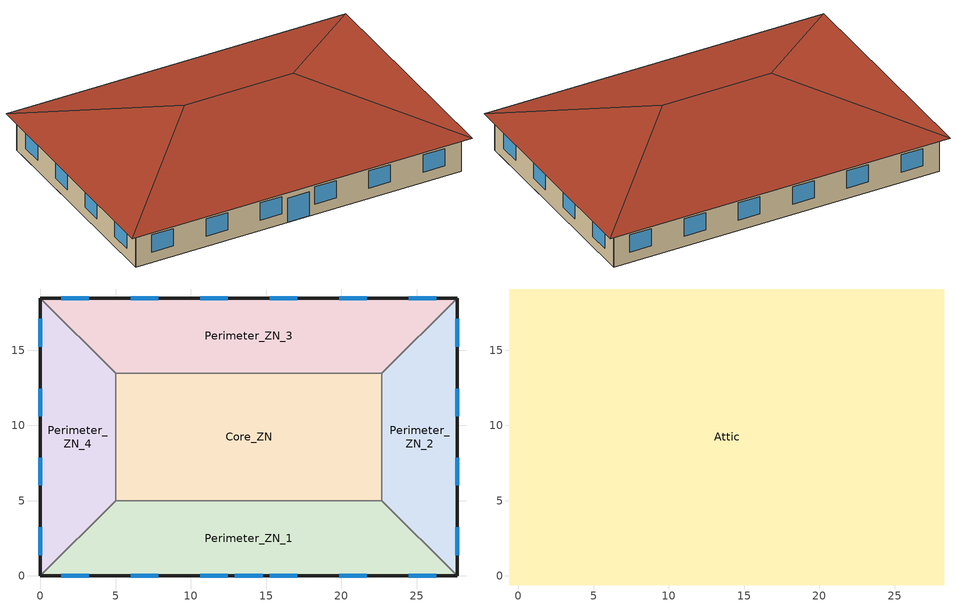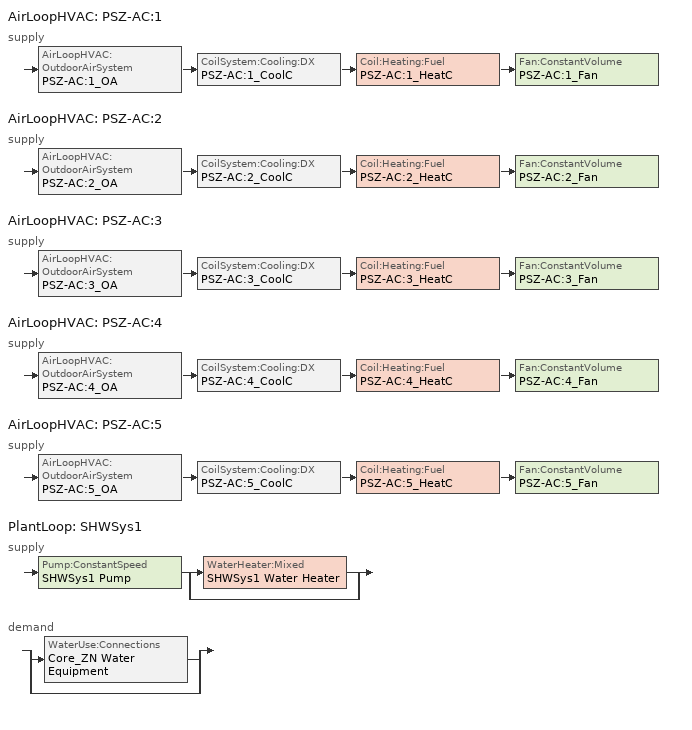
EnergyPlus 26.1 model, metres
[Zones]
Core_ZN
 floor ground (ext-slab): 5,13.46 22.69,13.46 22.69,5 5,5 z0
 wall to Perimeter_ZN_2 (int-walls): 22.69,5 22.69,13.46 z0:3.05
 wall to Perimeter_ZN_3 (int-walls): 22.69,13.46 5,13.46 z0:3.05
 wall to Perimeter_ZN_1 (int-walls): 5,5 22.69,5 z0:3.05
 wall to Perimeter_ZN_4 (int-walls): 5,13.46 5,5 z0:3.05
Perimeter_ZN_1
 floor ground (ext-slab): 27.69,0 0,0 5,5 22.69,5 z0
 wall outside (ext-walls): 0,0 27.69,0 z0:3.05
 wall to Perimeter_ZN_2 (int-walls): 27.69,0 22.69,5 z0:3.05
 wall to Perimeter_ZN_4 (int-walls): 5,5 0,0 z0:3.05
 window (window_south): 1.39,0 3.22,0 / 6.01,0 7.84,0 / 10.62,0 12.45,0 / 15.24,0 17.07,0 / 19.85,0 21.68,0 / 24.47,0 26.3,0 z0.9:2.42; 12.93,0 14.76,0 z0:2.13
Perimeter_ZN_2
 floor ground (ext-slab): 22.69,13.46 27.69,18.46 27.69,0 22.69,5 z0
 wall outside (ext-walls): 27.69,0 27.69,18.46 z0:3.05
 wall to Perimeter_ZN_3 (int-walls): 27.69,18.46 22.69,13.46 z0:3.05
 window (window_east): 27.69,1.39 27.69,3.22 / 27.69,6.01 27.69,7.84 / 27.69,10.62 27.69,12.45 / 27.69,15.24 27.69,17.07 z0.9:2.42
Perimeter_ZN_3
 floor ground (ext-slab): 5,13.46 0,18.46 27.69,18.46 22.69,13.46 z0
 wall outside (ext-walls): 27.69,18.46 0,18.46 z0:3.05
 wall to Perimeter_ZN_4 (int-walls): 0,18.46 5,13.46 z0:3.05
 window (window_north): 26.3,18.46 24.47,18.46 / 21.68,18.46 19.85,18.46 / 17.07,18.46 15.24,18.46 / 12.45,18.46 10.62,18.46 / 7.84,18.46 6.01,18.46 / 3.22,18.46 1.39,18.46 z0.9:2.42
Perimeter_ZN_4
 floor ground (ext-slab): 5,5 0,0 0,18.46 5,13.46 z0
 wall outside (ext-walls): 0,18.46 0,0 z0:3.05
 window (window_west): 0,17.07 0,15.24 / 0,12.45 0,10.62 / 0,7.84 0,6.01 / 0,3.22 0,1.39 z0.9:2.42
Attic
 floor outside (exposed-floor): 28.29,19.06 28.29,-0.6 27.69,0 27.69,18.46 z3.05; -0.6,19.06 28.29,19.06 27.69,18.46 0,18.46 z3.05; 0,0 27.69,0 28.29,-0.6 -0.6,-0.6 z3.05; -0.6,19.06 0,18.46 0,0 -0.6,-0.6 z3.05
 floor to Core_ZN (INT-FLOOR-TOPSIDE): 5,13.46 22.69,13.46 22.69,5 5,5 z3.05
 floor to Perimeter_ZN_2 (INT-FLOOR-TOPSIDE): 22.69,5 22.69,13.46 27.69,18.46 27.69,0 z3.05
 floor to Perimeter_ZN_3 (INT-FLOOR-TOPSIDE): 0,18.46 27.69,18.46 22.69,13.46 5,13.46 z3.05
 floor to Perimeter_ZN_1 (INT-FLOOR-TOPSIDE): 0,0 5,5 22.69,5 27.69,0 z3.05
 floor to Perimeter_ZN_4 (INT-FLOOR-TOPSIDE): 5,13.46 5,5 0,0 0,18.46 z3.05
 roof outside (roofs): 28.29,-0.6,3.05 28.29,19.06,3.05 18.46,9.23,6.33; 28.29,19.06,3.05 -0.6,19.06,3.05 9.23,9.23,6.33 18.46,9.23,6.33; -0.6,-0.6,3.05 28.29,-0.6,3.05 18.46,9.23,6.33 9.23,9.23,6.33; -0.6,19.06,3.05 -0.6,-0.6,3.05 9.23,9.23,6.33
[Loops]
AirLoopHVAC 'PSZ-AC:1'
 supply: AirLoopHVAC:OutdoorAirSystem 'PSZ-AC:1_OA' > CoilSystem:Cooling:DX 'PSZ-AC:1_CoolC' > Coil:Heating:Fuel 'PSZ-AC:1_HeatC' > Fan:ConstantVolume 'PSZ-AC:1_Fan'
AirLoopHVAC 'PSZ-AC:2'
 supply: AirLoopHVAC:OutdoorAirSystem 'PSZ-AC:2_OA' > CoilSystem:Cooling:DX 'PSZ-AC:2_CoolC' > Coil:Heating:Fuel 'PSZ-AC:2_HeatC' > Fan:ConstantVolume 'PSZ-AC:2_Fan'
AirLoopHVAC 'PSZ-AC:3'
 supply: AirLoopHVAC:OutdoorAirSystem 'PSZ-AC:3_OA' > CoilSystem:Cooling:DX 'PSZ-AC:3_CoolC' > Coil:Heating:Fuel 'PSZ-AC:3_HeatC' > Fan:ConstantVolume 'PSZ-AC:3_Fan'
AirLoopHVAC 'PSZ-AC:4'
 supply: AirLoopHVAC:OutdoorAirSystem 'PSZ-AC:4_OA' > CoilSystem:Cooling:DX 'PSZ-AC:4_CoolC' > Coil:Heating:Fuel 'PSZ-AC:4_HeatC' > Fan:ConstantVolume 'PSZ-AC:4_Fan'
AirLoopHVAC 'PSZ-AC:5'
 supply: AirLoopHVAC:OutdoorAirSystem 'PSZ-AC:5_OA' > CoilSystem:Cooling:DX 'PSZ-AC:5_CoolC' > Coil:Heating:Fuel 'PSZ-AC:5_HeatC' > Fan:ConstantVolume 'PSZ-AC:5_Fan'
PlantLoop 'SHWSys1'
 supply: Pump:ConstantSpeed 'SHWSys1 Pump' > split
  | WaterHeater:Mixed 'SHWSys1 Water Heater'
  | bypass
 demand: split
  | WaterUse:Connections 'Core_ZN Water Equipment'
  | bypass
[Building]
Benchmark Small Office New V1.1_3.1: Loads convergence tolerance value=0.04; Maximum number of warmup days=25; Minimum number of warmup days=6; North axis=0; Solar distribution=FullInteriorAndExterior; Temperature convergence tolerance value=0.2; Terrain=City
[Site:GroundTemperature:BuildingSurface]
19.96, 19.94, 19.99, 20.04, 20.09, 20.17, 20.21, 20.24, 20.23, 20.2, 20.17, 20.12
[Site:Location]
CHICAGO_IL_USA TMY2-94846: Elevation=190; Latitude=41.78; Longitude=-87.75; Time zone=-6
[Site:WaterMainsTemperature]
Annual average outdoor air temperature=9.69; Calculation method=Correlation; Maximum difference in monthly average outdoor air temperatures=28.1
[SizingPeriod:DesignDay] Barometric pressure=99063; Day of month=21; Daylight saving time indicator=No; Humidity condition type=WetBulb; Rain indicator=No; Snow indicator=No; Solar model indicator=ASHRAEClearSky
Name | Daily dry bulb temperature range | Day type | Maximum dry bulb temperature | Month | Sky clearness | Wetbulb or dewpoint at maximum dry bulb | Wind direction | Wind speed
CHICAGO Ann Clg .4% Condns DB=>MWB | 10.7 | SummerDesignDay | 33.2 | 7 | 1 | 23.8 | 230 | 5.3
CHICAGO Ann Htg 99.6% Condns DB | 0 | WinterDesignDay | -20.6 | 1 | 0 | -20.6 | 270 | 4.9
[Construction]
INT-FLOOR-TOPSIDE: Std MAT-CC05 4  MW CONCRETE, Std CP02 CARPET PAD
INT-FLOOR-UNDERSIDE: Std CP02 CARPET PAD, Std MAT-CC05 4  MW CONCRETE
InteriorFurnishings: Std Wood 6inch
exposed-floor: Floor Insulation [2], MAT-CC05 8 HW CONCRETE, CP02 CARPET PAD
ext-slab: MAT-CC05 4 HW CONCRETE, CP02 CARPET PAD
ext-walls: 1IN Stucco, 8IN Concrete HW, Wall Insulation [5], 1/2IN Gypsum
int-walls: GP01 1/2 GYPSUM, GP01 1/2 GYPSUM
roofs: Wood Shingles, 1IN Wood Decking, Roof Insulation [2], 1/2IN Gypsum
window_east; window_south; window_west: Theoretical Glass [66]
window_north: Theoretical Glass [67]
[Material] Thermal absorptance=0.9
Name | Conductivity | Density | Roughness | Solar absorptance | Specific heat | Thickness | Visible absorptance
1/2IN Gypsum | 0.16 | 784.9 | Smooth | 0.92 | 830 | 0.0127 | 0.92
1IN Stucco | 0.6918 | 1858 | Smooth | 0.92 | 837 | 0.0253 | 0.92
1IN Wood Decking | 0.1211 | 593 | MediumSmooth | 0.78 | 2510 | 0.0254 | 0.78
8IN Concrete HW | 1.7296 | 2243 | MediumRough | 0.65 | 837 | 0.2033 | 0.65
Floor Insulation [2] | 0.045 | 265 | MediumRough | 0.7 | 836.8 | 0.0636 | 0.7
GP01 1/2 GYPSUM | 0.16 | 800 | Smooth | 0.7 | 1090 | 0.0127 | 0.5
MAT-CC05 4 HW CONCRETE | 1.311 | 2240 | Rough | 0.7 | 836.8 | 0.1016 | 0.7
MAT-CC05 8 HW CONCRETE | 1.311 | 2240 | Rough | 0.7 | 836.8 | 0.2032 | 0.7
Roof Insulation [2] | 0.049 | 265 | MediumRough | 0.7 | 836.8 | 0.2216 | 0.7
Std MAT-CC05 4  MW CONCRETE | 0.858 | 1968 | Rough | 0.7 | 836.8 | 0.1 | 0.2
Std Wood 6inch | 0.12 | 540 | MediumSmooth | 0.7 | 1210 | 0.15 | 0.7
Wall Insulation [5] | 0.0432 | 91 | MediumRough | 0.5 | 837 | 0.0453 | 0.5
Wood Shingles | 0.115 | 513 | VeryRough | 0.78 | 1255 | 0.0178 | 0.78
[Material:NoMass] Roughness=VeryRough; Solar absorptance=0.7; Thermal absorptance=0.9; Visible absorptance=0.8
Name | Thermal resistance
CP02 CARPET PAD | 0.2165
Std CP02 CARPET PAD | 0.21648
[WindowMaterial:Glazing] Back side infrared hemispherical emissivity=0.9; Conductivity=0.0199; Dirt correction factor for solar and visible transmittance=1; Front side infrared hemispherical emissivity=0.9; Infrared transmittance at normal incidence=0; Optical data type=SpectralAverage; Solar diffusing=No; Thickness=0.003
Name | Back side solar reflectance at normal incidence | Back side visible reflectance at normal incidence | Front side solar reflectance at normal incidence | Front side visible reflectance at normal incidence | Solar transmittance at normal incidence | Visible transmittance at normal incidence
Theoretical Glass [66] | 0.5668 | 0.455 | 0.5668 | 0.455 | 0.3832 | 0.495
Theoretical Glass [67] | 0.4674 | 0.3284 | 0.4674 | 0.3284 | 0.4826 | 0.6216
[AirLoopHVAC] Design supply air flow rate=Autosize
PSZ-AC:1; PSZ-AC:2; PSZ-AC:3; PSZ-AC:4; PSZ-AC:5
[AirTerminal:SingleDuct:ConstantVolume:NoReheat] Availability schedule=ALWAYS_ON; Maximum air flow rate=Autosize
Core_ZN Direct Air; Perimeter_ZN_1 Direct Air; Perimeter_ZN_2 Direct Air; Perimeter_ZN_3 Direct Air; Perimeter_ZN_4 Direct Air
[AvailabilityManager:NightCycle] Applicability schedule=Always_On; Control type=CycleOnAny; Cycling run time=1800; Cycling run time control type=FixedRunTime; Fan schedule=HVACOperationSchd; Thermostat tolerance=1
PSZ-AC:1 Availability Manager; PSZ-AC:2 Availability Manager; PSZ-AC:3 Availability Manager; PSZ-AC:4 Availability Manager; PSZ-AC:5 Availability Manager
[Coil:Cooling:DX:SingleSpeed] 2023 rated evaporator fan power per volume flow rate=934.4; Availability schedule=ALWAYS_ON; Gross rated cooling cop=4.56651; Gross rated sensible heat ratio=Autosize; Gross rated total cooling capacity=Autosize; Rated air flow rate=Autosize
Name | Energy input ratio function of flow fraction curve | Energy input ratio function of temperature curve | Part load fraction correlation curve | Total cooling capacity function of flow fraction curve | Total cooling capacity function of temperature curve
PSZ-AC:1_CoolC DXCoil | PSZ-AC:1_CoolCStandard10Ton_EIRFFF | PSZ-AC:1_CoolCStandard10Ton_EIRFT | PSZ-AC:1_CoolCStandard10Ton_PLR | PSZ-AC:1_CoolCStandard10Ton_CapFF | PSZ-AC:1_CoolCStandard10Ton_CapFT
PSZ-AC:2_CoolC DXCoil | PSZ-AC:2_CoolCStandard10Ton_EIRFFF | PSZ-AC:2_CoolCStandard10Ton_EIRFT | PSZ-AC:2_CoolCStandard10Ton_PLR | PSZ-AC:2_CoolCStandard10Ton_CapFF | PSZ-AC:2_CoolCStandard10Ton_CapFT
PSZ-AC:3_CoolC DXCoil | PSZ-AC:3_CoolCStandard10Ton_EIRFFF | PSZ-AC:3_CoolCStandard10Ton_EIRFT | PSZ-AC:3_CoolCStandard10Ton_PLR | PSZ-AC:3_CoolCStandard10Ton_CapFF | PSZ-AC:3_CoolCStandard10Ton_CapFT
PSZ-AC:4_CoolC DXCoil | PSZ-AC:4_CoolCStandard10Ton_EIRFFF | PSZ-AC:4_CoolCStandard10Ton_EIRFT | PSZ-AC:4_CoolCStandard10Ton_PLR | PSZ-AC:4_CoolCStandard10Ton_CapFF | PSZ-AC:4_CoolCStandard10Ton_CapFT
PSZ-AC:5_CoolC DXCoil | PSZ-AC:5_CoolCStandard10Ton_EIRFFF | PSZ-AC:5_CoolCStandard10Ton_EIRFT | PSZ-AC:5_CoolCStandard10Ton_PLR | PSZ-AC:5_CoolCStandard10Ton_CapFF | PSZ-AC:5_CoolCStandard10Ton_CapFT
[Coil:Heating:Fuel] Availability schedule=ALWAYS_ON; Burner efficiency=0.8; Fuel type=NaturalGas; Nominal capacity=Autosize
PSZ-AC:1_HeatC; PSZ-AC:2_HeatC; PSZ-AC:3_HeatC; PSZ-AC:4_HeatC; PSZ-AC:5_HeatC
[CoilSystem:Cooling:DX] Availability schedule=ALWAYS_ON
Name | Cooling coil
PSZ-AC:1_CoolC | PSZ-AC:1_CoolC DXCoil
PSZ-AC:2_CoolC | PSZ-AC:2_CoolC DXCoil
PSZ-AC:3_CoolC | PSZ-AC:3_CoolC DXCoil
PSZ-AC:4_CoolC | PSZ-AC:4_CoolC DXCoil
PSZ-AC:5_CoolC | PSZ-AC:5_CoolC DXCoil
[ComponentCost:LineItem]
Name | Cost per each | Item | Line item type | Quantity | Cost per area | Cost per unit of output capacity
ElectricEquipment:Core_ZN:MiscPlug | 1 | Core_ZN | General | 1.2077
ElectricEquipment:Perimeter_ZN_1:MiscPlug | 1 | Perimeter_ZN_1 | General | 0.9155
ElectricEquipment:Perimeter_ZN_2:MiscPlug | 1 | Perimeter_ZN_2 | General | 0.5431
ElectricEquipment:Perimeter_ZN_3:MiscPlug | 1 | Perimeter_ZN_3 | General | 0.9155
ElectricEquipment:Perimeter_ZN_4:MiscPlug | 1 | Perimeter_ZN_4 | General | 0.5431
Infiltration:Attic | 1 | Attic | General | 0.2001
Infiltration:Perimeter_ZN_1 | 1 | Perimeter_ZN_1 | General | 0.0596
Infiltration:Perimeter_ZN_2 | 1 | Perimeter_ZN_2 | General | 0.0376
Infiltration:Perimeter_ZN_3 | 1 | Perimeter_ZN_3 | General | 0.0596
Infiltration:Perimeter_ZN_4 | 1 | Perimeter_ZN_4 | General | 0.0376
Interior Floor |  | INT-FLOOR-UNDERSIDE | Construction |  | 15
Interior Furnishings |  | InteriorFurnishings | Construction |  | 1
LIGHTING EQUIP:Core_ZN |  | Core_ZN | Lights |  |  | 1
LIGHTING EQUIP:Perimeter_ZN_1 |  | Perimeter_ZN_1 | Lights |  |  | 1
LIGHTING EQUIP:Perimeter_ZN_2 |  | Perimeter_ZN_2 | Lights |  |  | 1
LIGHTING EQUIP:Perimeter_ZN_3 |  | Perimeter_ZN_3 | Lights |  |  | 1
LIGHTING EQUIP:Perimeter_ZN_4 |  | Perimeter_ZN_4 | Lights |  |  | 1
People:Core_ZN | 1 | Core_ZN | General | 8.0516
People:Perimeter_ZN_1 | 1 | Perimeter_ZN_1 | General | 6.1036
People:Perimeter_ZN_2 | 1 | Perimeter_ZN_2 | General | 3.6207
People:Perimeter_ZN_3 | 1 | Perimeter_ZN_3 | General | 6.1036
People:Perimeter_ZN_4 | 1 | Perimeter_ZN_4 | General | 3.6207
east:window_east |  | window_east | Construction |  | 215.97
exposed-floor:exposed-floor |  | exposed-floor | Construction |  | 34.6727
ext-slab:ext-slab |  | ext-slab | Construction |  | 24.86
ext-walls:ext-walls |  | ext-walls | Construction |  | 42.9231
int-walls:int-walls |  | int-walls | Construction |  | 1
north:window_north |  | window_north | Construction |  | 209.729
roofs:roofs |  | roofs | Construction |  | 14.9259
south:window_south |  | window_south | Construction |  | 215.97
west:window_west |  | window_west | Construction |  | 215.97
[Controller:OutdoorAir] Economizer control action type=ModulateFlow; Economizer control type=NoEconomizer; Economizer maximum limit dry bulb temperature=28; Economizer maximum limit enthalpy=64000; Economizer minimum limit dry bulb temperature=0; Lockout type=NoLockout; Maximum outdoor air flow rate=Autosize; Minimum limit type=FixedMinimum; Minimum outdoor air flow rate=Autosize; Minimum outdoor air schedule=MinOA_Sched
PSZ-AC:1_OA_Controller; PSZ-AC:2_OA_Controller; PSZ-AC:3_OA_Controller; PSZ-AC:4_OA_Controller; PSZ-AC:5_OA_Controller
[DesignSpecification:OutdoorAir] Outdoor air flow per zone floor area=0; Outdoor air method=Flow/Zone
Name | Outdoor air flow per zone
SZ DSOA Core_ZN | 0.0805
SZ DSOA Perimeter_ZN_1; SZ DSOA Perimeter_ZN_3 | 0.061
SZ DSOA Perimeter_ZN_2; SZ DSOA Perimeter_ZN_4 | 0.0362
[ElectricEquipment] Design level calculation method=EquipmentLevel; End use subcategory=MiscPlug; Fraction latent=0; Fraction lost=0; Fraction radiant=0.5; Schedule=BLDG_EQUIP_SCH
Name | Design level | Zone or zonelist or space or spacelist
Core_ZN_MiscPlug_Equip | 1207.74 | Core_ZN
Perimeter_ZN_1_MiscPlug_Equip | 915.5415 | Perimeter_ZN_1
Perimeter_ZN_2_MiscPlug_Equip | 543.111 | Perimeter_ZN_2
Perimeter_ZN_3_MiscPlug_Equip | 915.5415 | Perimeter_ZN_3
Perimeter_ZN_4_MiscPlug_Equip | 543.111 | Perimeter_ZN_4
[Exterior:Lights]
Exterior Facade Lighting: Control option=AstronomicalClock; Design level=1514.09; End use subcategory=Exterior Facade Lighting; Schedule=ALWAYS_ON
[Fan:ConstantVolume] Availability schedule=HVACOperationSchd; End use subcategory=Fan Energy; Fan total efficiency=0.174028; Maximum flow rate=Autosize; Motor efficiency=0.825; Motor in airstream fraction=1; Pressure rise=330
PSZ-AC:1_Fan; PSZ-AC:2_Fan; PSZ-AC:3_Fan; PSZ-AC:4_Fan; PSZ-AC:5_Fan
[InternalMass] Construction=InteriorFurnishings
Name | Zone or zonelist | Surface area
Core_ZN_InternalMass_1 | Core_ZN | 299.3148
Perimeter_ZN_1_InternalMass_1 | Perimeter_ZN_1 | 226.9
Perimeter_ZN_2_InternalMass_1 | Perimeter_ZN_2 | 134.6
Perimeter_ZN_3_InternalMass_1 | Perimeter_ZN_3 | 226.9
Perimeter_ZN_4_InternalMass_1 | Perimeter_ZN_4 | 134.6
[Lights] Design level calculation method=LightingLevel; End use subcategory=General; Fraction radiant=0.7; Fraction replaceable=1; Fraction visible=0.2; Return air fraction=0; Return air fraction calculated from plenum temperature=No; Schedule=BLDG_LIGHT_SCH
Name | Lighting level | Zone or zonelist or space or spacelist
Core_ZN_Lights | 1610.31 | Core_ZN
Perimeter_ZN_1_Lights | 1220.722 | Perimeter_ZN_1
Perimeter_ZN_2_Lights | 724.148 | Perimeter_ZN_2
Perimeter_ZN_3_Lights | 1220.722 | Perimeter_ZN_3
Perimeter_ZN_4_Lights | 724.148 | Perimeter_ZN_4
[People] Activity level schedule=ACTIVITY_SCH; Air velocity schedule=AIR_VELO_SCH; Carbon dioxide generation rate=3.82e-08; Clothing insulation calculation method=ClothingInsulationSchedule; Clothing insulation schedule=CLOTHING_SCH; Enable ashrae 55 comfort warnings=No; Fraction radiant=0.3; Mean radiant temperature calculation type=EnclosureAveraged; Number of people calculation method=People; Number of people schedule=BLDG_OCC_SCH; Sensible heat fraction=Autocalculate; Thermal comfort model 1 type=Fanger; Work efficiency schedule=WORK_EFF_SCH
Name | Number of people | Zone or zonelist or space or spacelist
Core_ZN | 8.0516 | Core_ZN
Perimeter_ZN_1 | 6.1036 | Perimeter_ZN_1
Perimeter_ZN_2 | 3.6207 | Perimeter_ZN_2
Perimeter_ZN_3 | 6.1036 | Perimeter_ZN_3
Perimeter_ZN_4 | 3.6207 | Perimeter_ZN_4
[PlantEquipmentList]
SHWSys1 Equipment List: SHWSys1 Water Heater, WaterHeater:Mixed
[PlantEquipmentOperation:HeatingLoad]
SHWSys1 Operation Scheme: Load range 1 lower limit=0; Load range 1 upper limit=1e+15; Range 1 equipment list=SHWSys1 Equipment List
[PlantEquipmentOperationSchemes]
SHWSys1 Loop Operation Scheme List: Control scheme 1=SHWSys1 Operation Scheme; Control scheme 1 schedule=PlantOnSched
[PlantLoop]
SHWSys1: Fluid type=Water; Load distribution scheme=Optimal; Maximum loop flow rate=Autosize; Maximum loop temperature=60; Minimum loop flow rate=0; Minimum loop temperature=10; Plant equipment operation scheme=SHWSys1 Loop Operation Scheme List; Plant loop volume=Autocalculate
[Pump:ConstantSpeed]
SHWSys1 Pump: Design flow rate=Autosize; Design power consumption=Autosize; Design pump head=0.001; Fraction of motor inefficiencies to fluid stream=0; Motor efficiency=1; Pump control type=Intermittent
[PythonPlugin:Instance]
AverageZoneTempAndTests: Plugin class=AverageZoneTempAndTests; Python module=PythonPluginTestMathAndKill; Run during warmup days=No
[PythonPlugin:OutputVariable] Type of data in variable=Averaged; Update frequency=ZoneTimestep
Name | Python plugin variable
Average Zone Temperature | AverageZoneTemp
Running Average Zone Temp | RunningAveragedZoneTemp
[PythonPlugin:TrendVariable]
ZoneTempTrend: Name of a python plugin variable=AverageZoneTemp; Number of timesteps to be logged=10
[PythonPlugin:Variables]
PluginVars: Variable name 1=AverageZoneTemp; Variable name 2=RunningAveragedZoneTemp
[SetpointManager:MixedAir] Control variable=Temperature
Name | Setpoint node or nodelist
PSZ-AC:1_CoolC SAT Manager | PSZ-AC:1_CoolC-PSZ-AC:1_HeatCNode
PSZ-AC:1_HeatC MixedAir Manager | PSZ-AC:1_HeatC-PSZ-AC:1_FanNode
PSZ-AC:1_OAMixed Air Temp Manager | PSZ-AC:1_OA-PSZ-AC:1_CoolCNode
PSZ-AC:2_CoolC SAT Manager | PSZ-AC:2_CoolC-PSZ-AC:2_HeatCNode
PSZ-AC:2_HeatC MixedAir Manager | PSZ-AC:2_HeatC-PSZ-AC:2_FanNode
PSZ-AC:2_OAMixed Air Temp Manager | PSZ-AC:2_OA-PSZ-AC:2_CoolCNode
PSZ-AC:3_CoolC SAT Manager | PSZ-AC:3_CoolC-PSZ-AC:3_HeatCNode
PSZ-AC:3_HeatC MixedAir Manager | PSZ-AC:3_HeatC-PSZ-AC:3_FanNode
PSZ-AC:3_OAMixed Air Temp Manager | PSZ-AC:3_OA-PSZ-AC:3_CoolCNode
PSZ-AC:4_CoolC SAT Manager | PSZ-AC:4_CoolC-PSZ-AC:4_HeatCNode
PSZ-AC:4_HeatC MixedAir Manager | PSZ-AC:4_HeatC-PSZ-AC:4_FanNode
PSZ-AC:4_OAMixed Air Temp Manager | PSZ-AC:4_OA-PSZ-AC:4_CoolCNode
PSZ-AC:5_CoolC SAT Manager | PSZ-AC:5_CoolC-PSZ-AC:5_HeatCNode
PSZ-AC:5_HeatC MixedAir Manager | PSZ-AC:5_HeatC-PSZ-AC:5_FanNode
PSZ-AC:5_OAMixed Air Temp Manager | PSZ-AC:5_OA-PSZ-AC:5_CoolCNode
[SetpointManager:Scheduled]
SHWSys1 Loop Setpoint Manager: Control variable=Temperature; Schedule=SHWSys1-Loop-Temp-Schedule; Setpoint node or nodelist=SHWSys1 Supply Outlet Node
[SetpointManager:SingleZone:Reheat] Control variable=Temperature; Maximum supply air temperature=50; Minimum supply air temperature=10
Name | Control zone | Setpoint node or nodelist
SupAirTemp MngrCore_ZN | Core_ZN | PSZ-AC:1 Supply Equipment Outlet Node
SupAirTemp MngrPerimeter_ZN_1 | Perimeter_ZN_1 | PSZ-AC:2 Supply Equipment Outlet Node
SupAirTemp MngrPerimeter_ZN_2 | Perimeter_ZN_2 | PSZ-AC:3 Supply Equipment Outlet Node
SupAirTemp MngrPerimeter_ZN_3 | Perimeter_ZN_3 | PSZ-AC:4 Supply Equipment Outlet Node
SupAirTemp MngrPerimeter_ZN_4 | Perimeter_ZN_4 | PSZ-AC:5 Supply Equipment Outlet Node
[Sizing:Plant]
SHWSys1: Design loop exit temperature=60; Loop design temperature difference=5; Loop type=Heating
[Sizing:System] 100 outdoor air in cooling=No; 100 outdoor air in heating=No; Central cooling capacity control method=VAV; Central cooling design supply air humidity ratio=0.0085; Central cooling design supply air temperature=12.8; Central heating design supply air humidity ratio=0.008; Central heating design supply air temperature=40; Central heating maximum system air flow ratio=0.3; Cooling design capacity=Autosize; Cooling design capacity method=CoolingDesignCapacity; Cooling supply air flow rate=0; Cooling supply air flow rate method=DesignDay; Design outdoor air flow rate=Autosize; Heating design capacity=Autosize; Heating design capacity method=HeatingDesignCapacity; Heating supply air flow rate=0; Heating supply air flow rate method=DesignDay; Precool design humidity ratio=0.008; Precool design temperature=12.8; Preheat design humidity ratio=0.008; Preheat design temperature=7; Type of load to size on=Sensible; Type of zone sum to use=NonCoincident; Zone maximum outdoor air fraction=1
PSZ-AC:1; PSZ-AC:2; PSZ-AC:3; PSZ-AC:4; PSZ-AC:5
[Sizing:Zone] Cooling design air flow method=DesignDayWithLimit; Cooling minimum air flow=0; Cooling minimum air flow fraction=0; Heating design air flow method=DesignDay; Heating design air flow rate=0; Zone cooling design supply air humidity ratio=0.0085; Zone cooling design supply air temperature=14; Zone cooling design supply air temperature input method=SupplyAirTemperature; Zone cooling sizing factor=0; Zone heating design supply air humidity ratio=0.008; Zone heating design supply air temperature=40; Zone heating design supply air temperature input method=SupplyAirTemperature; Zone heating sizing factor=0
Name | Design specification outdoor air object
Core_ZN | SZ DSOA Core_ZN
Perimeter_ZN_1 | SZ DSOA Perimeter_ZN_1
Perimeter_ZN_2 | SZ DSOA Perimeter_ZN_2
Perimeter_ZN_3 | SZ DSOA Perimeter_ZN_3
Perimeter_ZN_4 | SZ DSOA Perimeter_ZN_4
[ThermostatSetpoint:DualSetpoint] Cooling setpoint temperature schedule=ClgSetP_Sch; Heating setpoint temperature schedule=HtgSetP_Sch
Core_ZN DualSPSched; Perimeter_ZN_1 DualSPSched; Perimeter_ZN_2 DualSPSched; Perimeter_ZN_3 DualSPSched; Perimeter_ZN_4 DualSPSched
[UtilityCost:Charge:Block] Category variable=EnergyCharges; Season=Annual; Source variable=totalEnergy
Name | Block 1 cost per unit value or variable | Block 2 cost per unit value or variable | Block 3 cost per unit value or variable | Block 4 cost per unit value or variable | Block size 1 value or variable | Block size 2 value or variable | Block size 3 value or variable | Block size 4 value or variable | Tariff | Utility cost charge block | Block size multiplier value or variable
UtilityCost:Charge:Block 1 | 0.108222 | 0.087021 | 0.07842 | 0.05832 | 300 | 700 | 1500 | remaining | PSI_LLF_LowLoadFactorService | AnnualEnergyCharge
UtilityCost:Charge:Block 2 | 0 | 0.051773 | 0.046965 |  | 190 | 110 | remaining |  | PSI_LLF_LowLoadFactorService | AnnualDemandBaseCharge | TotalDemand
UtilityCost:Charge:Block 3 | 0.082409 | 0.072873 | 0.061696 | 0.041179 | 300 | 700 | 1500 | remaining | PSI_CS_CommercialElectricService | AnnualEnergyCharge
[UtilityCost:Charge:Simple] Season=Annual
Name | Category variable | Cost per unit value or variable | Source variable | Tariff | Utility cost charge simple
UtilityCost:Charge:Simple 1 | EnergyCharges | 0.002028 | totalEnergy | PSI_LLF_LowLoadFactorService | FuelCostAdjustEnergyCharge
UtilityCost:Charge:Simple 2 | EnergyCharges | 0.000536 | totalEnergy | PSI_LLF_LowLoadFactorService | QualPollutionControlAdjustEnergyCharge
UtilityCost:Charge:Simple 3 | EnergyCharges | 0.001127 | totalEnergy | PSI_LLF_LowLoadFactorService | SoxNoxRiderAdjustEnergyCharge
UtilityCost:Charge:Simple 4 | EnergyCharges | -0.00037 | totalEnergy | PSI_LLF_LowLoadFactorService | DSMRiderAdjustEnergyCharge
UtilityCost:Charge:Simple 5 | EnergyCharges | -3.1e-05 | totalEnergy | PSI_LLF_LowLoadFactorService | PurchPowerTrackerAdjustEnergyCharge
UtilityCost:Charge:Simple 6 | EnergyCharges | -0.000216 | totalEnergy | PSI_LLF_LowLoadFactorService | MidwestISOAdjustEnergyCharge
UtilityCost:Charge:Simple 7 | EnergyCharges | 0.000833 | totalEnergy | PSI_LLF_LowLoadFactorService | CleanCoalRiderEnergyCharge
UtilityCost:Charge:Simple 8 | Taxes | 0.08 | SubTotal | PSI_LLF_LowLoadFactorService | TaxofeightPercent
UtilityCost:Charge:Simple 9 | EnergyCharges | 0.002028 | totalEnergy | PSI_CS_CommercialElectricService | FuelCostAdjustEnergyCharge
UtilityCost:Charge:Simple 10 | EnergyCharges | 0.000536 | totalEnergy | PSI_CS_CommercialElectricService | QualPollutionControlAdjustEnergyCharge
UtilityCost:Charge:Simple 11 | EnergyCharges | 0.001127 | totalEnergy | PSI_CS_CommercialElectricService | SoxNoxRiderAdjustEnergyCharge
UtilityCost:Charge:Simple 12 | EnergyCharges | 2.1e-05 | totalEnergy | PSI_CS_CommercialElectricService | DSMRiderAdjustEnergyCharge
UtilityCost:Charge:Simple 13 | EnergyCharges | 3.4e-05 | totalEnergy | PSI_CS_CommercialElectricService | PurchPowerTrackerAdjustEnergyCharge
UtilityCost:Charge:Simple 14 | EnergyCharges | -0.000203 | totalEnergy | PSI_CS_CommercialElectricService | MidwestISOAdjustEnergyCharge
UtilityCost:Charge:Simple 15 | EnergyCharges | 0.000807 | totalEnergy | PSI_CS_CommercialElectricService | CleanCoalRiderEnergyCharge
UtilityCost:Charge:Simple 16 | Taxes | 0.08 | SubTotal | PSI_CS_CommercialElectricService | TaxofeightPercent
UtilityCost:Charge:Simple 17 | EnergyCharges | IN_MonthlyGasRates | totalEnergy | IN_EIAMonthlyRateGas | MonthlyRateGasCharge
UtilityCost:Charge:Simple 18 | Taxes | 0.08 | SubTotal | IN_EIAMonthlyRateGas | TaxofEightPercent
[UtilityCost:Qualify] Season=Annual; Threshold test=Count; Threshold value or variable=75; Variable=TotalDemand
Name | Number of months | Qualify type | Tariff | Utility cost qualify
UtilityCost:Qualify 1 | 12 | Minimum | PSI_LLF_LowLoadFactorService | MinDemand75kw
UtilityCost:Qualify 2 | 1 | Maximum | PSI_CS_CommercialElectricService | MaxDemand75kw
[UtilityCost:Tariff]
Name | Conversion factor choice | Group | Monthly charge or variable | Output meter | Demand window length
IN_EIAMonthlyRateGas | MCF | Comm Gas | 0 | NaturalGas:Facility
PSI_CS_CommercialElectricService | kWh | Comm Elect | 9.4 | Electricity:Facility
PSI_LLF_LowLoadFactorService | kWh | Comm Elect | 15 | Electricity:Facility | HalfHour
[UtilityCost:Variable]
IN_MonthlyGasRates: January value=8.22; February value=7.51; March value=8.97; April value=9.01; May value=9.16; June value=10.44; July value=10.32; August value=10.13; September value=9.2; October value=8.18; November value=7.83; December value=7.63; Tariff=IN_EIAMonthlyRateGas; Variable type=Currency
[WaterHeater:Mixed]
SHWSys1 Water Heater: Ambient temperature indicator=Schedule; Ambient temperature schedule=SHWSys1 Water Heater Ambient Temperature Schedule Name; Deadband temperature difference=2; Heater control type=Cycle; Heater fuel type=NaturalGas; Heater maximum capacity=845000; Heater thermal efficiency=0.8; Indirect water heating recovery time=1.5; Maximum temperature limit=82.2222; Off cycle loss coefficient to ambient temperature=6; Off cycle parasitic fuel consumption rate=20; Off cycle parasitic fuel type=NaturalGas; Off cycle parasitic heat fraction to tank=0.8; On cycle loss coefficient to ambient temperature=6; On cycle parasitic fuel type=NaturalGas; Setpoint temperature schedule=SHWSys1 Water Heater Setpoint Temperature Schedule Name; Source side design flow rate=Autosize; Source side effectiveness=1; Tank volume=0.1514; Use side design flow rate=Autosize; Use side effectiveness=1
[WaterUse:Connections]
Core_ZN Water Equipment: Water use equipment name 1=Core_ZN Water Equipment
[WaterUse:Equipment]
Core_ZN Water Equipment: Zone=Core_ZN; Flow rate fraction schedule=BLDG_SWH_SCH; Hot water supply temperature schedule=Core_ZN Water Equipment Hot Supply Temp Sched; Latent fraction schedule=Core_ZN Water Equipment Latent fract sched; Peak flow rate=3.15444e-06; Sensible fraction schedule=Core_ZN Water Equipment Sensible fract sched; Target temperature schedule=Core_ZN Water Equipment Temp Sched
[Zone] Ceiling height=-9999; Floor area=Autocalculate; Multiplier=1; Part of total floor area=Yes; Type=1
Name | Volume
Attic | 720.1877
Core_ZN | 456.4551
Perimeter_ZN_1; Perimeter_ZN_3 | 346.0225
Perimeter_ZN_2; Perimeter_ZN_4 | 205.265
[ZoneControl:Thermostat] Control type schedule=Dual Zone Control Type Sched
Name | Zone or zonelist | Control 1
Core_ZN Thermostat | Core_ZN | Core_ZN DualSPSched
Perimeter_ZN_1 Thermostat | Perimeter_ZN_1 | Perimeter_ZN_1 DualSPSched
Perimeter_ZN_2 Thermostat | Perimeter_ZN_2 | Perimeter_ZN_2 DualSPSched
Perimeter_ZN_3 Thermostat | Perimeter_ZN_3 | Perimeter_ZN_3 DualSPSched
Perimeter_ZN_4 Thermostat | Perimeter_ZN_4 | Perimeter_ZN_4 DualSPSched
[Zone equipment]
Core_ZN: Core_ZN Direct Air
Perimeter_ZN_1: Perimeter_ZN_1 Direct Air
Perimeter_ZN_2: Perimeter_ZN_2 Direct Air
Perimeter_ZN_3: Perimeter_ZN_3 Direct Air
Perimeter_ZN_4: Perimeter_ZN_4 Direct Air
[ZoneInfiltration:DesignFlowRate] Constant term coefficient=1; Design flow rate calculation method=Flow/Zone; Temperature term coefficient=0; Velocity squared term coefficient=0; Velocity term coefficient=0
Name | Design flow rate | Schedule | Zone or zonelist or space or spacelist
Attic_Infiltration | 0.2001 | ALWAYS_ON | Attic
Perimeter_ZN_1_Infiltration | 0.0596 | INFIL_QUARTER_ON_SCH | Perimeter_ZN_1
Perimeter_ZN_2_Infiltration | 0.0376 | INFIL_QUARTER_ON_SCH | Perimeter_ZN_2
Perimeter_ZN_3_Infiltration | 0.0596 | INFIL_QUARTER_ON_SCH | Perimeter_ZN_3
Perimeter_ZN_4_Infiltration | 0.0376 | INFIL_QUARTER_ON_SCH | Perimeter_ZN_4
[Curve:Biquadratic] Input unit type for x=Temperature; Input unit type for y=Temperature; Maximum value of x=22; Maximum value of y=46; Minimum value of x=17; Minimum value of y=18; Output unit type=Dimensionless
Name | Coefficient1 constant | Coefficient2 x | Coefficient3 x 2 | Coefficient4 y | Coefficient5 y 2 | Coefficient6 x y
PSZ-AC:1_CoolCStandard10Ton_CapFT; PSZ-AC:2_CoolCStandard10Ton_CapFT; PSZ-AC:3_CoolCStandard10Ton_CapFT; PSZ-AC:4_CoolCStandard10Ton_CapFT; PSZ-AC:5_CoolCStandard10Ton_CapFT | 0.42415 | 0.04426 | -0.00042 | 0.00333 | -8e-05 | -0.00021
PSZ-AC:1_CoolCStandard10Ton_EIRFT; PSZ-AC:2_CoolCStandard10Ton_EIRFT; PSZ-AC:3_CoolCStandard10Ton_EIRFT; PSZ-AC:4_CoolCStandard10Ton_EIRFT; PSZ-AC:5_CoolCStandard10Ton_EIRFT | 1.23649 | -0.02431 | 0.00057 | -0.01434 | 0.00063 | -0.00038
[Curve:Quadratic]
Name | Maximum value of x | Minimum value of x | Coefficient1 constant | Coefficient2 x | Coefficient3 x 2
PSZ-AC:1_CoolCStandard10Ton_CapFF; PSZ-AC:2_CoolCStandard10Ton_CapFF; PSZ-AC:3_CoolCStandard10Ton_CapFF; PSZ-AC:4_CoolCStandard10Ton_CapFF; PSZ-AC:5_CoolCStandard10Ton_CapFF | 1.13877 | 0.75918 | 0.77136 | 0.34053 | -0.11088
PSZ-AC:1_CoolCStandard10Ton_EIRFFF; PSZ-AC:2_CoolCStandard10Ton_EIRFFF; PSZ-AC:3_CoolCStandard10Ton_EIRFFF; PSZ-AC:4_CoolCStandard10Ton_EIRFFF; PSZ-AC:5_CoolCStandard10Ton_EIRFFF | 1.13877 | 0.75918 | 1.2055 | -0.32953 | 0.12308
PSZ-AC:1_CoolCStandard10Ton_PLR; PSZ-AC:2_CoolCStandard10Ton_PLR; PSZ-AC:3_CoolCStandard10Ton_PLR; PSZ-AC:4_CoolCStandard10Ton_PLR; PSZ-AC:5_CoolCStandard10Ton_PLR | 1 | 0 | 0.771 | 0.229 | 0
[Schedule:Compact]
ACTIVITY_SCH: Through: 12/31, For: AllDays, Until: 24:00, 120
AIR_VELO_SCH; Core_ZN Water Equipment Sensible fract sched: Through: 12/31, For: AllDays, Until: 24:00, 0.2
ALWAYS_ON; MinOA_Sched; PlantOnSched: Through: 12/31, For: AllDays, Until: 24:00, 1
BLDG_EQUIP_SCH: Through: 12/31, For: Weekdays, Until: 08:00, 0.4, Until: 12:00, 0.9, Until: 13:00, 0.8, Until: 17:00, 0.9, Until: 18:00, 0.5, Until: 24:00, 0.4, For: SummerDesignDay, Until: 24:00, 1, For: Saturday, Until: 06:00, 0.3, Until: 08:00, 0.4, Until: 12:00, 0.5, Until: 17:00, 0.35, Until: 24:00, 0.3, For: WinterDesignDay, Until: 24:00, 0, For: Sunday Holidays AllOtherDays, Until: 24:00, 0.3
BLDG_LIGHT_SCH: Through: 12/31, For: Weekdays, Until: 05:00, 0.05, Until: 07:00, 0.1, Until: 08:00, 0.3, Until: 17:00, 0.9, Until: 18:00, 0.5, Until: 20:00, 0.3, Until: 22:00, 0.2, Until: 23:00, 0.1, Until: 24:00, 0.05, For: SummerDesignDay, Until: 24:00, 1, For: Saturday, Until: 06:00, 0.05, Until: 08:00, 0.1, Until: 12:00, 0.3, Until: 17:00, 0.15, Until: 24:00, 0.05, For: WinterDesignDay, Until: 24:00, 0, For: Sunday Holidays AllOtherDays, Until: 24:00, 0.05
BLDG_OCC_SCH: Through: 12/31, For: Weekdays, Until: 06:00, 0, Until: 07:00, 0.1, Until: 08:00, 0.2, Until: 12:00, 0.95, Until: 13:00, 0.5, Until: 17:00, 0.95, Until: 18:00, 0.3, Until: 20:00, 0.1, Until: 24:00, 0.05, For: SummerDesignDay, Until: 06:00, 0, Until: 22:00, 1, Until: 24:00, 0.05, For: Saturday, Until: 06:00, 0, Until: 08:00, 0.1, Until: 12:00, 0.3, Until: 17:00, 0.1, Until: 19:00, 0, Until: 24:00, 0, For: WinterDesignDay, Until: 24:00, 0, For: Sunday Holidays AllOtherDays, Until: 06:00, 0, Until: 18:00, 0, Until: 24:00, 0
BLDG_SWH_SCH: Through: 12/31, For: Weekdays SummerDesignDay, Until: 05:00, 0.05, Until: 06:00, 0.08, Until: 07:00, 0.07, Until: 08:00, 0.19, Until: 09:00, 0.35, Until: 10:00, 0.38, Until: 11:00, 0.39, Until: 12:00, 0.47, Until: 13:00, 0.57, Until: 14:00, 0.54, Until: 15:00, 0.34, Until: 16:00, 0.33, Until: 17:00, 0.44, Until: 18:00, 0.26, Until: 19:00, 0.21, Until: 20:00, 0.15, Until: 21:00, 0.17, Until: 22:00, 0.08, Until: 24:00, 0.05, For: Saturday WinterDesignDay, Until: 05:00, 0.05, Until: 06:00, 0.08, Until: 07:00, 0.07, Until: 08:00, 0.11, Until: 09:00, 0.15, Until: 10:00, 0.21, Until: 11:00, 0.19, Until: 12:00, 0.23, Until: 13:00, 0.2, Until: 14:00, 0.19, Until: 15:00, 0.15, Until: 16:00, 0.13, Until: 17:00, 0.14, Until: 21:00, 0.07, Until: 22:00, 0.09, Until: 24:00, 0.05, For: Sunday Holidays AllOtherDays, Until: 05:00, 0.04, Until: 06:00, 0.07, Until: 11:00, 0.04, Until: 13:00, 0.06, Until: 14:00, 0.09, Until: 15:00, 0.06, Until: 21:00, 0.04, Until: 22:00, 0.07, Until: 24:00, 0.04
CLGSETP_SCH: Through: 12/31, For: Weekdays SummerDesignDay, Until: 06:00, 30, Until: 22:00, 24, Until: 24:00, 30, For: Saturday, Until: 06:00, 30, Until: 18:00, 24, Until: 24:00, 30, For WinterDesignDay, Until: 24:00, 30, For: Sunday Holidays AllOtherDays, Until: 24:00, 30
CLOTHING_SCH: Through: 04/30, For: AllDays, Until: 24:00, 1, Through: 09/30, For: AllDays, Until: 24:00, 0.5, Through: 12/31, For: AllDays, Until: 24:00, 1
Core_ZN Water Equipment Hot Supply Temp Sched: Through: 12/31, For: AllDays, Until: 24:00, 55
Core_ZN Water Equipment Latent fract sched: Through: 12/31, For: AllDays, Until: 24:00, 0.05
Core_ZN Water Equipment Temp Sched: Through: 12/31, For: AllDays, Until: 24:00, 48.8
Dual Zone Control Type Sched: Through: 12/31, For: AllDays, Until: 24:00, 4
HTGSETP_SCH: Through: 12/31, For: Weekdays, Until: 05:00, 15.6, Until: 19:00, 21, Until: 24:00, 15.6, For SummerDesignDay, Until: 24:00, 15.6, For: Saturday, Until: 06:00, 15.6, Until: 17:00, 21, Until: 24:00, 15.6, For: WinterDesignDay, Until: 24:00, 21, For: Sunday Holidays AllOtherDays, Until: 24:00, 15.6
HVACOperationSchd: Through: 12/31, For: Weekdays SummerDesignDay, Until: 06:00, 0, Until: 22:00, 1, Until: 24:00, 0, For: Saturday WinterDesignDay, Until: 06:00, 0, Until: 18:00, 1, Until: 24:00, 0, For: Sunday Holidays AllOtherDays, Until: 24:00, 0
INFIL_QUARTER_ON_SCH: Through: 12/31, For: Weekdays SummerDesignDay, Until: 06:00, 1, Until: 22:00, 0.25, Until: 24:00, 1, For: Saturday WinterDesignDay, Until: 06:00, 1, Until: 18:00, 0.25, Until: 24:00, 1, For: Sunday Holidays AllOtherDays, Until: 24:00, 1
SHWSys1 Water Heater Ambient Temperature Schedule Name: Through: 12/31, For: AllDays, Until: 24:00, 22
SHWSys1 Water Heater Setpoint Temperature Schedule Name; SHWSys1-Loop-Temp-Schedule: Through: 12/31, For: AllDays, Until: 24:00, 60
WORK_EFF_SCH: Through: 12/31, For: AllDays, Until: 24:00, 0
